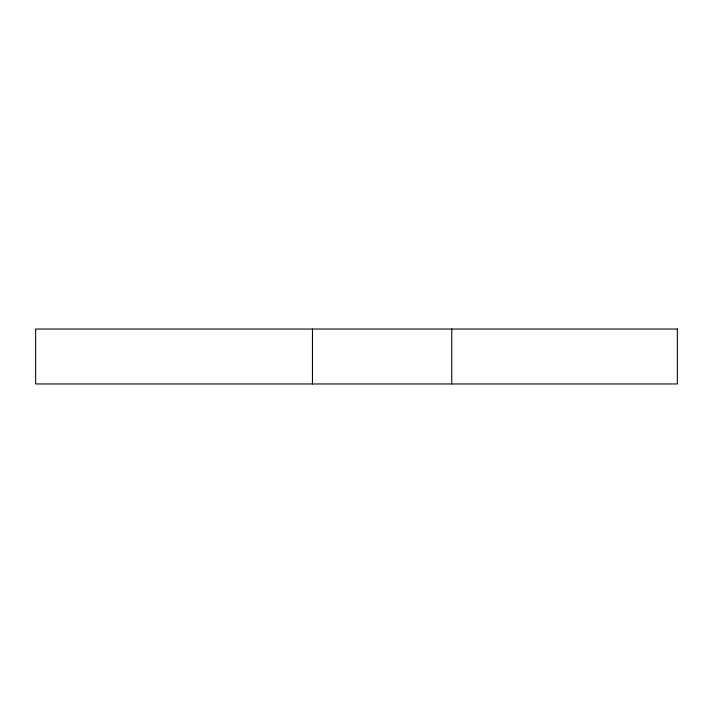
<?xml version="1.0" encoding="UTF-8"?>
<svg xmlns="http://www.w3.org/2000/svg" width="713" height="713" viewBox="0 0 713 713"><rect width="100%" height="100%" fill="white"/><g stroke="black" fill="none" stroke-linecap="round" stroke-linejoin="round"><path stroke-width="1.07" d="M451.748 329.041L451.748 383.959M312.454 329.041L312.454 383.959M677.35 329.041L35.65 329.041L35.65 383.959L677.35 383.959L677.35 329.041"/></g></svg>
